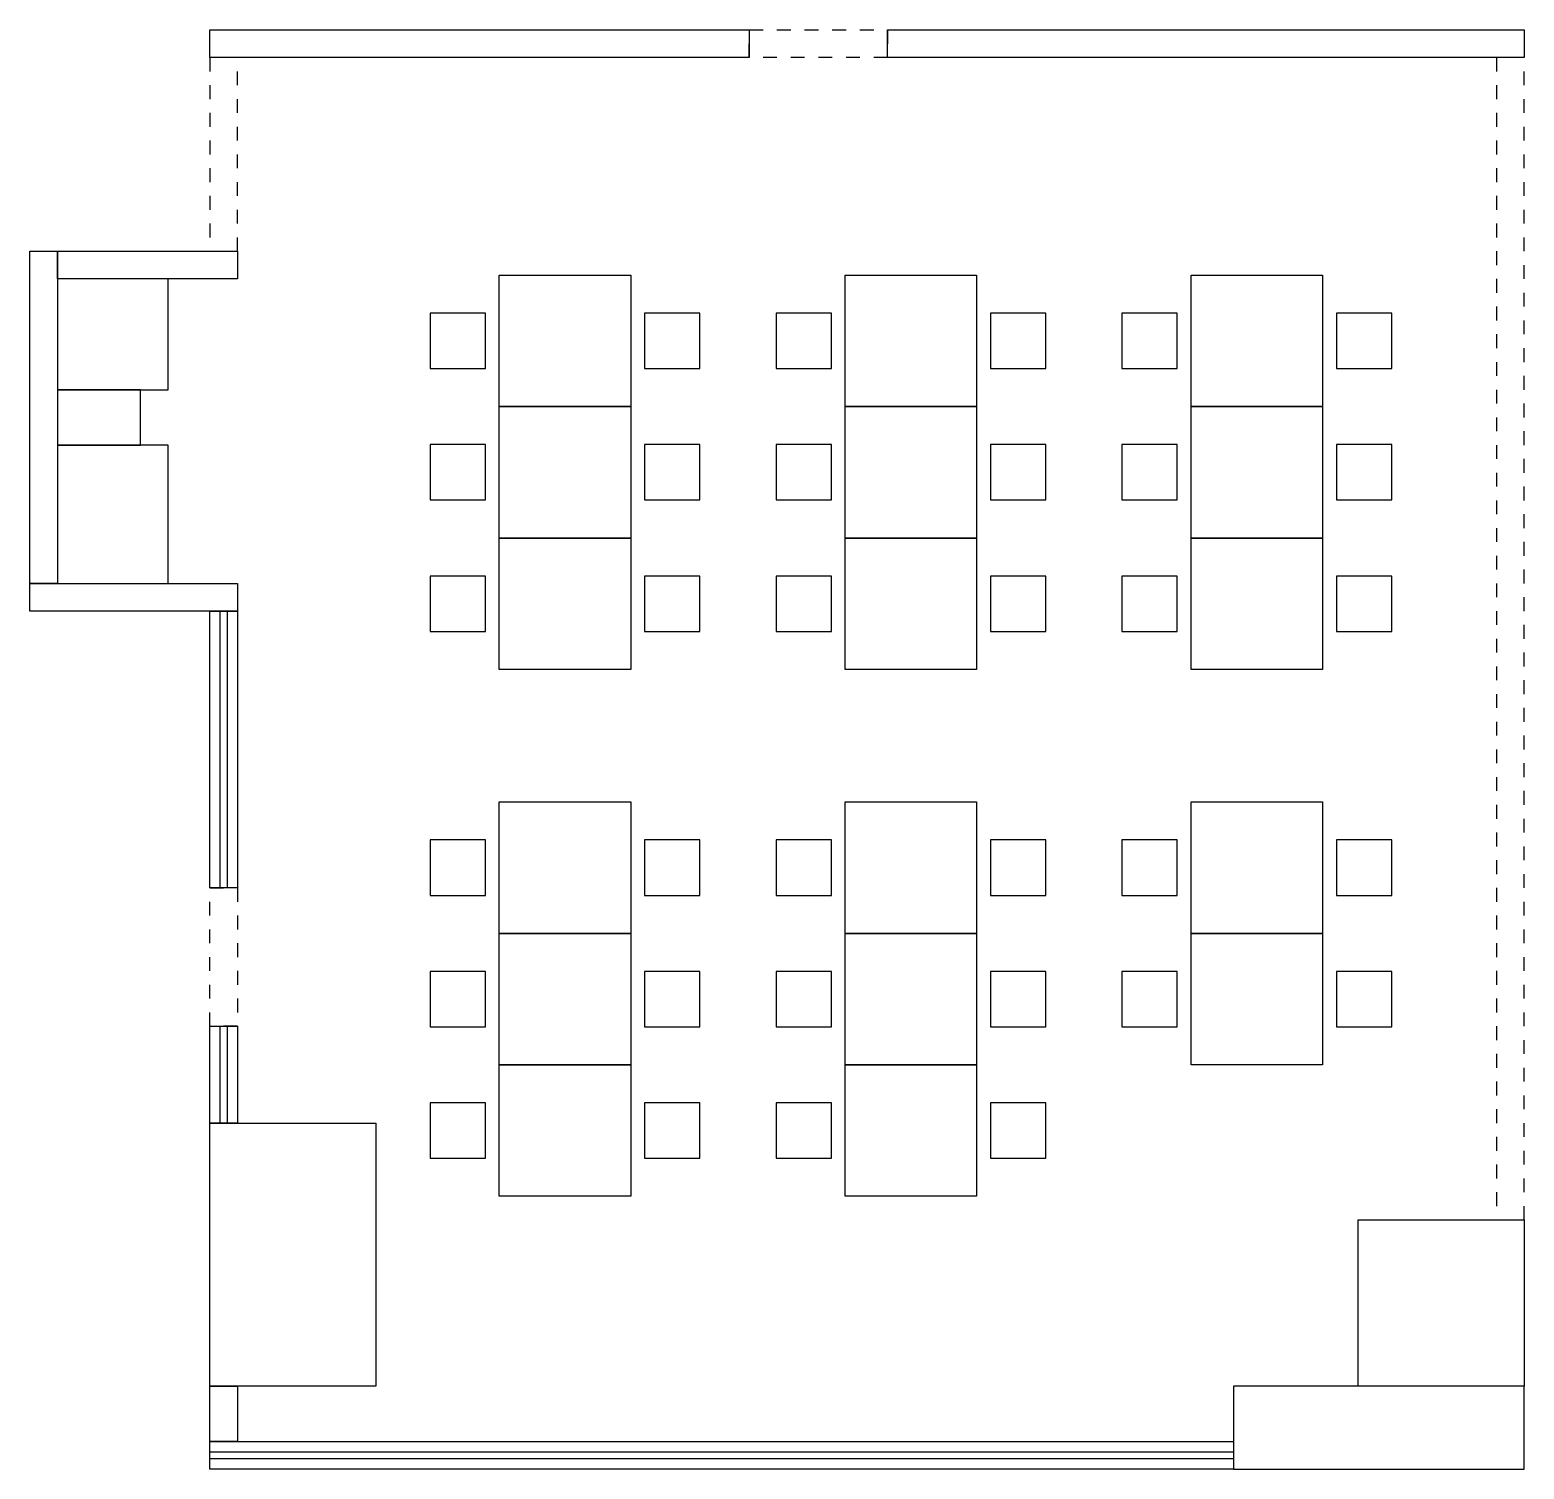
# Model space of a CAD drawing. Header units: metres. Extents: x -1.3 to 9.5, y -6.4 to 4.
import ezdxf

# ---------------------------------------------------------------- set-up
doc = ezdxf.new("R2010")
doc.units = ezdxf.units.M
doc.linetypes.add('Dashed', pattern=[0.01, 0.005, -0.005])
for name, color, linetype, true_color in [('墙体', 1, 'Continuous', 0xff0000), ('柜子', 220, 'Continuous', 0xff00c3), ('桌子', 100, 'Continuous', 0x00ff32), ('椅子', 160, 'Continuous', 0x004cff), ('玻璃', 4, 'Continuous', 0x00ffe7)]:
    doc.layers.add(name, color=color, linetype=linetype, true_color=true_color)
doc.layers.add('虚线', color=7, linetype='Dashed')

msp = doc.modelspace()

# ---------------------------------------------------------------- linework, layer by layer
at = {"layer": '墙体'}
for points in [[(3.875, 3.965), (3.875, 3.765), (-0.025, 3.765), (-0.025, 3.965)], [(9.475, 3.765), (4.875, 3.765), (4.875, 3.965), (9.475, 3.965)], [(-1.125, 2.365), (-1.125, -0.035), (-1.325, -0.035), (-1.325, 2.365)], [(0.175, 2.365), (0.175, 2.165), (-1.125, 2.165), (-1.125, 2.365)], [(-1.325, -0.035), (0.175, -0.035), (0.175, -0.235), (-1.325, -0.235)], [(0.175, -0.235), (0.175, -2.235), (-0.025, -2.235), (-0.025, -0.235)], [(-0.025, -3.935), (-0.025, -3.235), (0.175, -3.235), (0.175, -3.935)], [(-0.025, -3.935), (1.175, -3.935), (1.175, -5.835), (-0.025, -5.835)], [(8.275, -4.635), (9.475, -4.635), (9.475, -5.835), (8.275, -5.835)], [(-0.025, -6.235), (-0.025, -5.835), (0.175, -5.835), (0.175, -6.235)], [(9.475, -5.835), (7.375, -5.835), (7.375, -6.435), (9.475, -6.435)], [(7.375, -6.435), (-0.025, -6.435), (-0.025, -6.235), (7.375, -6.235)]]:
    msp.add_lwpolyline(points, close=True, dxfattribs=at)
at = {"layer": '柜子'}
for points in [[(-1.125, 1.365), (-0.325, 1.365), (-0.325, 2.165), (-1.125, 2.165)], [(-1.125, 0.965), (-0.525, 0.965), (-0.525, 1.365), (-1.125, 1.365)], [(-1.125, -0.035), (-0.325, -0.035), (-0.325, 0.965), (-1.125, 0.965)]]:
    msp.add_lwpolyline(points, close=True, dxfattribs=at)
at = {"layer": '桌子'}
for points in [[(2.068, 2.193), (3.018, 2.193), (3.018, 1.243), (2.068, 1.243)], [(4.568, 2.193), (5.518, 2.193), (5.518, 1.243), (4.568, 1.243)], [(7.068, 2.193), (8.018, 2.193), (8.018, 1.243), (7.068, 1.243)], [(2.068, 1.243), (3.018, 1.243), (3.018, 0.293), (2.068, 0.293)], [(4.568, 1.243), (5.518, 1.243), (5.518, 0.293), (4.568, 0.293)], [(7.068, 1.243), (8.018, 1.243), (8.018, 0.293), (7.068, 0.293)], [(2.068, 0.293), (3.018, 0.293), (3.018, -0.657), (2.068, -0.657)], [(4.568, 0.293), (5.518, 0.293), (5.518, -0.657), (4.568, -0.657)], [(7.068, 0.293), (8.018, 0.293), (8.018, -0.657), (7.068, -0.657)], [(2.068, -1.614), (3.018, -1.614), (3.018, -2.564), (2.068, -2.564)], [(4.568, -1.614), (5.518, -1.614), (5.518, -2.564), (4.568, -2.564)], [(7.068, -1.614), (8.018, -1.614), (8.018, -2.564), (7.068, -2.564)], [(2.068, -2.564), (3.018, -2.564), (3.018, -3.514), (2.068, -3.514)], [(4.568, -2.564), (5.518, -2.564), (5.518, -3.514), (4.568, -3.514)], [(7.068, -2.564), (8.018, -2.564), (8.018, -3.514), (7.068, -3.514)], [(2.068, -3.514), (3.018, -3.514), (3.018, -4.464), (2.068, -4.464)], [(4.568, -3.514), (5.518, -3.514), (5.518, -4.464), (4.568, -4.464)]]:
    msp.add_lwpolyline(points, close=True, dxfattribs=at)
at = {"layer": '椅子'}
for points in [[(1.568, 1.518), (1.968, 1.518), (1.968, 1.918), (1.568, 1.918)], [(3.118, 1.518), (3.518, 1.518), (3.518, 1.918), (3.118, 1.918)], [(4.068, 1.518), (4.468, 1.518), (4.468, 1.918), (4.068, 1.918)], [(5.618, 1.518), (6.018, 1.518), (6.018, 1.918), (5.618, 1.918)], [(6.568, 1.518), (6.968, 1.518), (6.968, 1.918), (6.568, 1.918)], [(8.118, 1.518), (8.518, 1.518), (8.518, 1.918), (8.118, 1.918)], [(1.568, 0.568), (1.968, 0.568), (1.968, 0.968), (1.568, 0.968)], [(3.118, 0.568), (3.518, 0.568), (3.518, 0.968), (3.118, 0.968)], [(4.068, 0.568), (4.468, 0.568), (4.468, 0.968), (4.068, 0.968)], [(5.618, 0.568), (6.018, 0.568), (6.018, 0.968), (5.618, 0.968)], [(6.568, 0.568), (6.968, 0.568), (6.968, 0.968), (6.568, 0.968)], [(8.118, 0.568), (8.518, 0.568), (8.518, 0.968), (8.118, 0.968)], [(1.568, -0.382), (1.968, -0.382), (1.968, 0.018), (1.568, 0.018)], [(3.118, -0.382), (3.518, -0.382), (3.518, 0.018), (3.118, 0.018)], [(4.068, -0.382), (4.468, -0.382), (4.468, 0.018), (4.068, 0.018)], [(5.618, -0.382), (6.018, -0.382), (6.018, 0.018), (5.618, 0.018)], [(6.568, -0.382), (6.968, -0.382), (6.968, 0.018), (6.568, 0.018)], [(8.118, -0.382), (8.518, -0.382), (8.518, 0.018), (8.118, 0.018)], [(1.568, -2.289), (1.968, -2.289), (1.968, -1.889), (1.568, -1.889)], [(3.118, -2.289), (3.518, -2.289), (3.518, -1.889), (3.118, -1.889)], [(4.068, -2.289), (4.468, -2.289), (4.468, -1.889), (4.068, -1.889)], [(5.618, -2.289), (6.018, -2.289), (6.018, -1.889), (5.618, -1.889)], [(6.568, -2.289), (6.968, -2.289), (6.968, -1.889), (6.568, -1.889)], [(8.118, -2.289), (8.518, -2.289), (8.518, -1.889), (8.118, -1.889)], [(1.568, -3.239), (1.968, -3.239), (1.968, -2.839), (1.568, -2.839)], [(3.118, -3.239), (3.518, -3.239), (3.518, -2.839), (3.118, -2.839)], [(4.068, -3.239), (4.468, -3.239), (4.468, -2.839), (4.068, -2.839)], [(5.618, -3.239), (6.018, -3.239), (6.018, -2.839), (5.618, -2.839)], [(6.568, -3.239), (6.968, -3.239), (6.968, -2.839), (6.568, -2.839)], [(8.118, -3.239), (8.518, -3.239), (8.518, -2.839), (8.118, -2.839)], [(1.568, -4.189), (1.968, -4.189), (1.968, -3.789), (1.568, -3.789)], [(3.118, -4.189), (3.518, -4.189), (3.518, -3.789), (3.118, -3.789)], [(4.068, -4.189), (4.468, -4.189), (4.468, -3.789), (4.068, -3.789)], [(5.618, -4.189), (6.018, -4.189), (6.018, -3.789), (5.618, -3.789)]]:
    msp.add_lwpolyline(points, close=True, dxfattribs=at)
at = {"layer": '玻璃'}
for points in [[(0.1, -0.235), (0.1, -2.235), (0.05, -2.235), (0.05, -0.235)], [(0.05, -3.935), (0.05, -3.235), (0.1, -3.235), (0.1, -3.935)], [(7.375, -6.36), (-0.025, -6.36), (-0.025, -6.31), (7.375, -6.31)]]:
    msp.add_lwpolyline(points, close=True, dxfattribs=at)
at = {"layer": '虚线'}
for points in [[(4.875, 3.965), (4.875, 3.765), (3.875, 3.765), (3.875, 3.965)], [(-0.025, 3.765), (-0.025, 2.365), (0.175, 2.365), (0.175, 3.765)], [(9.475, -4.635), (9.475, 3.765), (9.275, 3.765), (9.275, -4.635)], [(-0.025, -2.235), (0.175, -2.235), (0.175, -3.235), (-0.025, -3.235)]]:
    msp.add_lwpolyline(points, close=True, dxfattribs=at)

doc.saveas('drawing.dxf')
